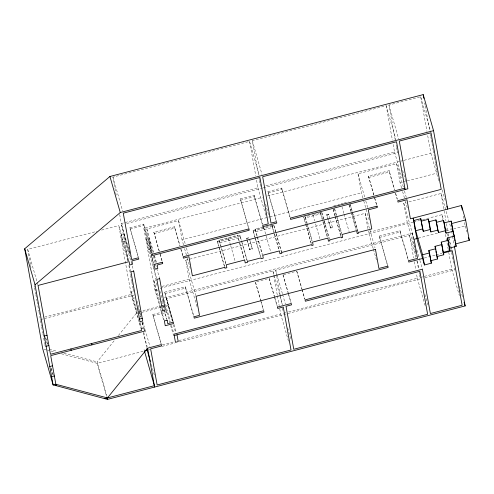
<?xml version="1.0" encoding="UTF-8"?>
<svg xmlns="http://www.w3.org/2000/svg" width="494" height="494" viewBox="0 0 494 494"><rect width="100%" height="100%" fill="white"/><g stroke="black" fill="none" stroke-linecap="round" stroke-linejoin="round"><path stroke-width="0.37" stroke-dasharray="2.47 1.85" d="M107.037 396.454L97.12 361.886L114.54 340.304M118.412 335.506L137.283 312.128M116.176 195.081L112.941 177.124L249.563 141.414L259.264 175.253M258.529 175.111L252.323 140.697L386.185 105.71L395.885 139.549M395.237 139.864L388.951 105.024L420.69 96.731L430.817 132.04M129.737 252.934L121.302 223.51L257.924 187.806L256.442 179.575M265.889 185.725L394.552 152.103L393.063 143.871M30.437 264.531L27.707 249.396L97.139 231.254M101.616 230.081L118.788 225.597L128.915 260.906M127.946 260.357L121.549 224.875L123.784 224.288M126.773 223.51L262.536 188.029M263.283 187.831L397.559 152.745L397.145 150.472M138.153 256.917L129.928 227.715L143.723 224.109L152.337 254.144M248.556 228.061L240.331 198.86L254.126 195.254L262.53 224.56M276.158 220.849L267.927 191.647L281.728 188.041L290.132 217.348M130.169 229.08L143.97 225.474L143.723 224.109M240.572 200.224L254.373 196.618L254.126 195.254M268.174 193.012L281.975 189.406L281.728 188.041M163.557 319.834L154.912 289.675L143.847 228.327L262.394 197.347M267.612 195.982L400.325 161.297M401.072 161.106L403.308 160.519M404.055 160.322L430.898 153.307L427.495 134.448M127.804 260.801L122.339 241.751L121.11 234.934L123.871 234.212L130.385 256.923M153.356 265.043L146.854 228.969L178.593 220.67L185.343 244.209M362.917 198.026L361.441 192.876L357.996 173.789L396.639 163.687L403.598 187.961M159.136 251.113L153.85 232.168L174.549 226.758L180.014 245.808M373.736 195.031L368.444 176.086L389.149 170.677L394.607 189.727M122.339 241.751L125.099 241.029L123.871 234.212M154.097 233.532L174.796 228.123L174.549 226.758M368.691 177.451L389.389 172.042L389.149 170.677M156.678 278.635L148.274 249.328L146.428 239.102L149.188 238.386L153.183 252.304M183.515 244.907L182.033 239.757L269.131 216.996M269.878 216.804L361.441 192.876M401.56 187.924L400.084 182.774L402.32 182.193M403.061 181.996L437.344 173.036M148.274 249.328L151.034 248.606L149.188 238.386M333.821 205.757L339.674 204.226M341.138 203.843L343.33 203.275M344.059 203.083L348.449 201.935M256.979 236.206L255.2 228.957L263.549 226.777M309.392 215.538L303.612 217.051L305.496 223.621M313.733 214.408L321.687 212.327L323.99 220.361M255.281 238.429L253.058 230.371L273.756 224.961L276.041 232.921M225.807 264.08L219.225 240.041L237.577 235.243L244.672 259.992M253.206 231.186L273.904 225.777L273.756 224.961M311.844 240.757L305.292 217.903L320.612 213.902L320.39 212.673M224.535 266.766L217.317 241.257L239.948 235.342L241.819 241.862M255.719 231.822L272.416 227.456L272.027 225.307M217.477 242.146L240.109 236.231L239.948 235.342M326.775 214.612L328.701 214.106L332.524 227.629L330.591 228.135L326.775 214.612L330.591 228.135M219.75 242.974L238.108 238.176L237.577 235.243M326.867 215.156L328.8 214.649L328.701 214.106M246.531 238.306L249.155 237.62L249.26 238.238L246.642 238.923L246.531 238.306L249.779 249.853L252.397 249.167L249.569 239.084M196.97 306.515L189.165 279.295L185.725 260.208L365.128 213.328L375.039 247.895M415.645 251.736L407.21 222.312L403.771 203.225L406.006 202.645M408.983 201.861L441.031 193.487L449.256 222.177M330.492 227.586L332.425 227.079L332.524 227.629M249.668 249.242L252.286 248.556M164.385 320.952L155.771 290.91L153.93 280.685L155.999 280.147M138.24 318.26L132.571 298.475L131.342 291.658L133.411 291.12M44.602 317.08L131.2 294.443L118.788 225.597M161.853 286.434L189.165 279.295M373.211 248.593L368.567 232.415L407.21 222.312M40.366 319.612L134.207 295.085L133.8 292.825M154.912 289.675L157.148 289.095M160.13 288.311L412.879 222.257M413.626 222.065L419.591 220.503M422.574 219.725L441.957 214.662L443.433 219.811M155.771 290.91L157.839 290.373M132.571 298.475L134.64 297.938M172.894 321.359L164.669 292.158L185.367 286.748L193.981 316.784M387.494 265.278L379.262 236.076L399.961 230.667L408.575 260.702M164.91 293.522L185.614 288.113L185.367 286.748M379.509 237.441L400.208 232.026L399.961 230.667M164.397 297.907L412.058 233.18L413.75 239.065M172.32 321.007L167.886 305.558L166.657 298.74L272.923 270.971L273.979 274.645M276.634 275.529L275.683 270.249L409.545 235.268L415.874 257.331M418.332 238.164L437.418 233.18M446.224 230.877L451.368 229.531L449.466 222.911M453.541 228.963L465.163 225.925L464.348 221.38M138.771 311.739L161.896 305.693M162.643 305.502L164.885 304.915M283.649 274.627L296.727 271.206L301.766 288.792M141.778 312.381L164.903 306.336M165.651 306.144L167.886 305.558M161.032 343.731L152.807 314.53L166.608 310.924L165.459 306.916M153.054 315.894L166.849 312.288L166.608 310.924M424.297 258.022L435.344 255.132M436.085 254.941L441.976 253.403M162.427 344.855L174.326 341.743M178.785 340.576L280.672 313.949L279.721 308.67M285.662 312.646L283.433 313.227L283.161 311.72M288.638 311.868L417.294 278.246L416.479 273.719M420.048 277.492L451.788 269.193L448.515 251.014M61.404 353.784L97.127 363.343L144.168 351.049M148.651 349.882L150.145 349.493M162.094 346.368L174.783 343.052M179.266 341.879L420.456 278.851M424.933 277.677L454.801 269.872L454.394 267.6M49.215 349.215L57.323 351.358M63.954 353.111L97.12 361.886M43.954 349.116L45.775 349.604M47.263 350.005L50.24 350.802M50.987 350.999L54.704 351.994M465.163 225.925L466.818 231.692M442.192 189.955L445.15 200.255M430.898 153.307L439.123 181.996M445.755 227.901L446.601 230.846M447.441 233.786L448.286 236.731M448.496 237.466L451.028 246.29M451.238 247.025L452.084 249.97M459.445 286.057L462.606 297.085M451.788 269.193L459.383 295.678M388.951 105.024L398.652 138.863M402.616 170.399L405.784 181.428M394.552 152.103L401.931 177.846M404.444 190.906L406.34 197.526M402.61 191.604L404.512 198.224M405.352 201.163L407.464 208.524M403.771 203.225L413.892 238.534M416.911 250.1L419.653 259.665M419.863 260.4L422.395 269.224M416.93 261.011L419.252 269.1M424.902 294.412L427.853 304.705M395.657 193.389L397.337 199.249M389.389 172.042L394.434 189.622M395.484 193.284L397.164 199.15M417.294 278.246L425.519 306.935M400.208 232.026L408.192 259.869M368.444 176.086L373.909 195.136M374.748 198.063L377.058 206.122M374.576 197.964L377.095 206.758M379.262 236.076L387.876 266.112M357.996 173.789L364.751 197.328M365.801 201.002L367.703 207.622M363.763 200.965L369.246 220.089M373.421 249.328L376.582 260.363M350.295 204.726L358.039 231.723M349.832 203.423L352.129 211.451M352.339 212.179L357.989 231.884M349.295 204.88L351.617 212.976M351.827 213.717L356.47 229.914M348.992 204.936L350.888 211.562M351.104 212.297L356.168 229.969M341.978 206.788L343.88 213.42M344.09 214.155L349.159 231.828M334.666 208.703L336.568 215.328M336.778 216.063L341.842 233.736M334.364 208.758L336.896 217.595M337.106 218.329L341.539 233.792M333.184 209.197L335.068 215.767M335.278 216.496L340.928 236.194M333.135 209.357L335.018 215.921M335.228 216.65L340.669 235.626M321.736 212.173L329.486 239.189M324.2 221.09L329.016 237.88M320.483 212.309L322.804 220.417M323.02 221.151L327.67 237.367M320.612 213.902L322.724 221.269M322.94 222.01L327.374 237.491M313.035 215.044L314.727 220.942M315.573 223.893L319.797 238.633M305.372 217.045L307.064 222.942M307.28 223.683L312.14 240.634M303.872 217.626L305.545 223.467M305.755 224.196L311.405 243.913M305.706 224.356L311.356 244.067M281.975 189.406L289.959 217.243M296.9 271.311L301.939 288.891M302.149 289.626L304.884 299.148M301.976 289.521L304.705 299.049M267.927 191.647L276.331 220.954M252.323 140.697L262.024 174.53M276.251 233.65L281.648 252.471M273.904 225.777L275.979 233.02M276.189 233.742L281.586 252.564M272.114 225.326L274.417 233.366M274.627 234.094L279.233 250.174M272.416 227.456L274.096 233.304M274.306 234.033L278.912 250.112M265.537 204.003L269.335 217.243M283.099 274.917L288.144 292.497M288.354 293.232L291.083 302.754M282.926 274.812L288.385 293.862M288.595 294.597L290.91 302.655M257.924 187.806L266.155 216.496M263.759 227.506L271.095 253.089M275.683 270.249L276.739 273.929M276.949 274.664L282.432 293.788M282.642 294.523L285.384 304.088M254.373 196.618L262.357 224.455M274.189 275.386L279.672 294.51M279.882 295.245L282.624 304.81M287.65 327.942L290.812 338.977M280.672 313.949L288.477 341.169M255.2 228.957L257.3 236.268M257.51 236.997L262.536 254.54M269.298 278.523L274.343 296.104M274.553 296.838L277.282 306.36M257.189 236.935L262.215 254.478M274.584 297.468L269.125 278.418L255.324 282.025L260.789 301.074M274.794 298.203L277.529 307.725M253.058 230.371L254.923 236.885M255.132 237.608L260.739 257.158M255.491 239.152L260.474 256.528M240.331 198.86L248.729 228.166M249.89 240.424L252.397 249.167M246.852 239.652L249.779 249.853M255.497 282.13L260.542 299.71M260.752 300.445L263.481 309.966M260.999 301.809L263.308 309.868M242.023 242.585L247.426 261.419M240.109 236.231L241.356 240.578M241.56 241.3L247.167 260.857M238.108 238.176L239.362 242.542M239.565 243.27L244.16 259.282M230.488 244.919L228.401 237.639L228.926 240.572M230.698 245.648L235.496 262.394M219.225 240.041L225.9 263.333M217.317 241.257L218.768 246.327M218.978 247.056L224.585 266.606M186.399 247.889L188.294 254.509M184.565 248.587L186.466 255.207M187.306 258.152L190.264 268.446M185.725 260.208L195.846 295.517M180.853 248.735L183.163 256.794M174.796 228.123L179.841 245.703M180.89 249.365L183.2 257.43M185.614 288.113L193.382 315.215M153.85 232.168L159.309 251.218M160.155 254.144L162.464 262.203M159.976 254.046L162.501 262.839M146.854 228.969L153.603 252.508M154.449 255.447L156.555 262.808M166.657 298.74L172.986 320.81M174.042 324.484L176.364 332.579M164.669 292.158L173.277 322.193M154.233 255.966L156.332 263.29M173.375 324.681L175.691 332.777M151.034 248.606L152.294 253.002M153.134 255.935L156.493 267.655M156.703 268.39L159.439 277.912M143.97 225.474L151.954 253.311M143.847 228.327L153.764 262.901M164.286 300.303L170.405 321.637M171.455 325.318L173.567 332.672M146.428 239.102L153.572 264.012M166.849 312.288L169.794 322.545M170.634 325.472L173.573 335.729M159.84 290.954L162.989 301.945M161.68 301.179L163.996 309.238M164.206 309.973L166.935 319.495M162.489 305.249L166.497 319.223M153.93 280.685L160.019 301.933M129.928 227.715L138.326 257.016M152.807 314.53L161.205 343.836M112.941 177.124L122.642 210.957M121.549 224.875L129.774 253.564M125.099 241.029L133.713 271.064M121.11 234.934L128.465 260.573M129.064 265.192L130.953 271.786M137.042 301.192L140.191 312.183M142.822 321.6L144.297 326.75M145.137 329.689L149.991 346.609M138.271 308.009L140.79 316.802M142.47 322.662L143.519 326.324M138.851 311.269L140.537 317.154M142.013 322.304L143.279 326.719M140.234 322.428L141.71 327.578M143.186 332.728L147.193 346.702M131.342 291.658L137.641 313.641M139.499 322.65L141.185 328.516M131.2 294.443L140.697 327.547M151.238 364.381L154.4 375.415M144.044 349.622L144.464 351.092M97.127 363.343L106.618 396.447M27.707 249.396L36.988 281.765M37.198 282.5L37.828 284.705M45.602 337.371L47.504 343.991M45.639 338.001L47.535 344.621M51.222 368.104L53.124 374.724M51.259 368.728L53.154 375.354M463.391 216.082L464.212 220.627M451.639 231.044L452.455 235.582M452.59 236.342L454.227 245.413M424.698 102.906L425.106 105.166M425.241 105.92L429.731 130.805M430.274 133.825L430.682 136.085M430.817 136.838L431.225 139.104M431.361 139.858L431.904 142.871M432.04 143.631L433.127 149.663M433.263 150.417L434.35 156.45M434.485 157.203L435.572 163.236M435.708 163.989L436.801 170.022M436.937 170.776L437.209 172.283M441.031 193.487L444.032 210.129M444.168 210.882L445.94 220.713M446.483 223.739L448.12 232.816M448.256 233.569L451.528 251.718M451.664 252.477L453.572 263.067M420.69 96.731L426.952 131.429M441.957 214.662L442.914 219.96M445.508 234.354L448.379 250.26M396.188 145.168L396.466 146.681M396.602 147.44L397.009 149.713M412.058 233.18L413.416 240.689M413.552 241.443L413.953 243.696M414.089 244.444L415.176 250.452M415.312 251.205L416.257 256.46M417.072 260.968L418.56 269.23M419.103 272.231L419.511 274.485M419.641 275.238L419.912 276.739M386.185 105.71L392.39 140.129M396.639 163.687L400.084 182.774M409.545 235.268L413.626 257.887M414.305 261.659L415.8 269.952M365.128 213.328L368.172 230.21M368.302 230.945L368.567 232.415M312.733 214.674L312.955 215.903M305.076 216.675L305.292 217.903M259.066 178.106L259.338 179.6M259.474 180.347L260.011 183.342M260.147 184.089L260.554 186.337M276.77 276.282L280.308 295.887M280.444 296.641L281.938 304.934M282.482 307.953L283.025 310.967M249.563 141.414L255.769 175.833M272.923 270.971L273.602 274.738M273.738 275.491L277.276 295.097M277.412 295.85L279.178 305.656M263.679 227.493L264.068 229.642M178.593 220.67L182.033 239.757M153.492 265.797L154.035 268.804M154.171 269.551L156.475 282.333M156.61 283.081L157.154 286.088M140.29 312.77L140.833 315.783M142.056 322.563L142.735 326.33M143.822 332.357L146.539 347.43M119.684 214.532L121.302 223.51M128.897 265.642L130.533 274.701M130.669 275.454L131.213 278.48M131.348 279.233L131.756 281.5M131.892 282.253L132.441 285.273M132.577 286.026L132.985 288.292M133.121 289.046L133.664 292.065M30.572 265.284L30.98 267.557M34.253 285.717L34.524 287.23M34.666 287.983L35.753 294.035M35.889 294.795L36.982 300.846M37.118 301.606L38.89 311.436M39.026 312.196L40.119 318.247M40.502 320.365L41.589 326.392M41.724 327.145L42.811 333.172M42.947 333.925L44.713 343.719M44.849 344.472L45.528 348.239"/><path stroke-width="0.74" d="M91.927 344.88L91.625 343.534M443.451 253.014L452.294 250.705L462.125 305.236L430.385 313.536L422.395 269.224L305.094 299.883L305.335 301.241L419.881 271.311L427.631 314.289L293.769 349.27L286.02 306.292L291.54 304.854L291.293 303.489L277.492 307.095L277.739 308.46L283.26 307.015L291.009 349.993L157.141 384.98L150.621 348.813L161.662 345.93L161.421 344.565L147.62 348.171L107.457 397.929L55.865 384.289L53.105 385.005L35.037 284.797L24.7 248.754L109.934 176.482L423.204 94.613L433.534 130.657L447.675 209.086L446.835 206.14M35.037 284.797L120.27 212.525L433.534 130.657M46.121 346.288L48.875 345.51M44.275 336.044L47.029 335.29M404.889 188.146L290.342 218.076L290.589 219.441L407.89 188.788L399.288 141.068L431.027 132.775L441.228 189.35L397.756 200.712L398.003 202.077L406.976 199.73L410.415 218.817L461.476 205.473L465.614 219.892L469.3 240.343L455.499 243.95L455.233 242.492M420.764 218.7L422.611 228.926L415.707 230.729L413.867 220.503L420.764 218.7L423.296 231.328L430.2 229.525L428.354 219.299L421.456 221.102M435.943 219.898L437.789 230.124L430.885 231.927L429.045 221.701L435.943 219.898L438.474 232.526L445.378 230.723L443.532 220.497L436.634 222.3M451.121 221.096L452.967 231.322L446.07 233.125L444.223 222.899L451.121 221.096L454.449 238.108M451.812 223.498L465.614 219.892M418.332 238.164L414.102 239.269L417.547 258.356L408.575 260.702L408.822 262.067L422.821 258.405M448.101 241.585L447.447 237.929L454.344 236.126L452.967 231.322M139.481 319.075L142.241 318.352M442.155 247.253L441.235 242.14L448.132 240.337L447.447 237.929M435.683 249.995L435.023 246.345L441.92 244.542L441.235 242.14M413.867 220.503L413.175 218.101L416.862 238.546L424.445 264.982L431.342 263.178L428.811 250.551L435.714 248.748L435.023 246.345M424.445 264.982L422.598 254.756L429.502 252.953L428.811 250.551M454.344 236.126L456.19 246.352L449.287 248.155L449.978 250.557L443.075 252.366L443.766 254.768L436.869 256.571L437.554 258.973L430.657 260.776M174.234 335.506L263.938 312.066L263.691 310.701L173.987 334.142L175.463 342.323L178.223 341.601L176.994 334.784M144.915 350.857L147.156 350.271M104.697 398.652L154.375 385.666L144.464 351.092M24.7 248.754L42.737 348.795L53.074 384.838L107.464 399.387L465.138 305.916L454.363 246.173M49.764 366.468L52.531 365.801M51.592 376.613L54.371 376.02M70.877 348.955L71.241 350.289M468.473 237.46L469.3 240.343M455.672 244.549L456.19 246.352M443.532 220.497L444.223 222.899M445.378 230.723L446.07 233.125M464.082 302.235L465.138 305.916M437.789 230.124L438.474 232.526M428.354 219.299L429.045 221.701M430.2 229.525L430.885 231.927M422.611 228.926L423.296 231.328M415.022 228.327L422.598 254.756M109.934 176.482L120.27 212.525M146.811 348.937L150.392 361.441M106.828 397.182L107.464 399.387M55.686 384.178L56.112 385.647L50.703 355.655L144.544 331.128L143.939 327.794L141.185 328.516L141.537 330.486L50.456 354.291L38.044 285.439L129.125 261.641L129.724 264.969L132.485 264.247L131.886 260.918L138.783 259.115L138.536 257.751L131.639 259.554L123.272 213.167L259.9 177.463L268.261 223.85L262.74 225.295L262.987 226.653L276.788 223.047L276.541 221.683L271.021 223.127L262.66 176.741L396.521 141.753L405.129 189.511M461.476 205.473L462.298 210.018M454.708 239.565L454.974 241.029M423.204 94.613L423.883 98.38M448.132 240.337L449.978 250.557M448.367 243.042L449.157 247.426M441.92 244.542L443.766 254.768M442.42 248.71L443.075 252.366M435.714 248.748L437.554 258.973M435.943 251.458L436.208 252.916M436.474 254.379L436.733 255.836M429.502 252.953L431.342 263.178M147.62 348.171L154.628 387.061M248.939 228.901L152.337 254.144L152.584 255.509L249.186 230.26L248.939 228.901M162.464 262.203L154.184 264.37L155.042 269.144L157.802 268.421L157.191 265.012L162.711 263.568L162.464 262.203M377.058 206.122L183.163 256.794L183.41 258.158L188.93 256.719L192.37 275.806L224.795 267.328L224.949 268.217L226.851 267.723L226.32 264.79L244.672 259.992L245.203 262.925L247.587 262.302L247.426 261.419L260.949 257.88L261.091 258.702L263.265 258.134L262.746 255.268L279.443 250.909L279.962 253.768L281.796 253.292L281.648 252.471L311.615 244.641L311.776 245.524L313.116 245.178L312.56 242.109L327.88 238.108L328.436 241.171L329.856 240.8L329.696 239.917L341.138 236.929L341.292 237.812L342.595 237.472L342.058 234.471L356.687 230.649L357.224 233.65L358.409 233.341L358.249 232.452L371.778 228.92L368.333 209.833L377.305 207.486L377.058 206.122M133.713 271.064L130.953 271.786L139.95 321.699L142.71 320.976L133.713 271.064M159.648 278.647L156.888 279.369L162.538 310.726L165.299 310.004L159.648 278.647M375.465 249.371L196.056 296.252L199.502 315.339L193.981 316.784L194.228 318.148L388.123 267.476L387.876 266.112L378.904 268.458L375.465 249.371M167.145 320.229L164.385 320.952L165.243 325.719L173.524 323.558L173.277 322.193L167.756 323.638L167.145 320.229"/></g></svg>
